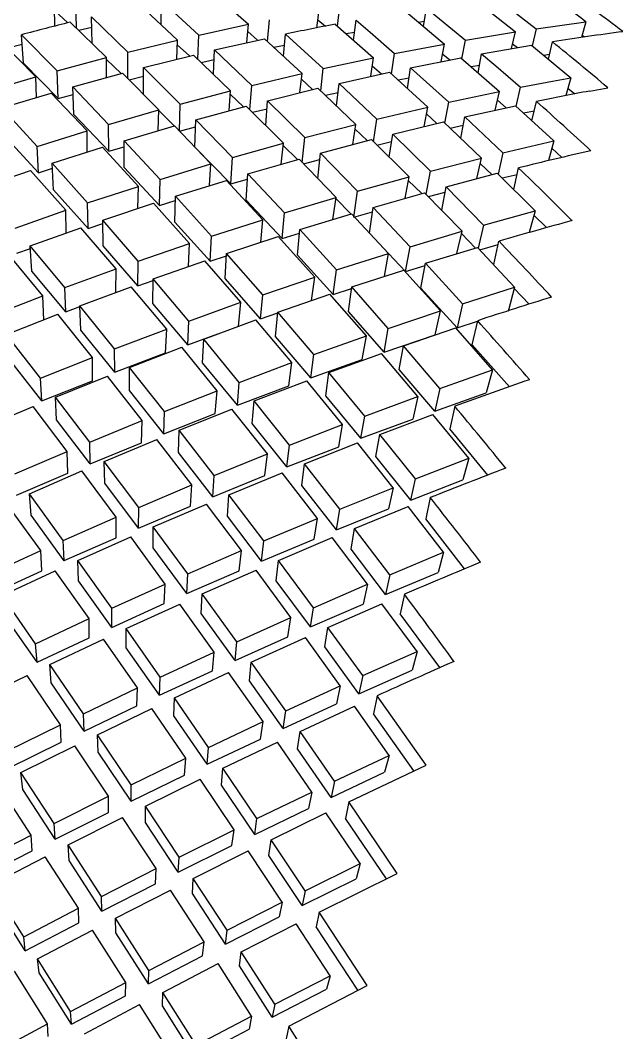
# Model space of a CAD drawing. Extents: x 0 to 420, y 0 to 297.
# Drawn here: x 133.349 to 133.658, y 257.448 to 257.967 of the extents above; entities that cross this region are included whole.
import ezdxf

# ---------------------------------------------------------------- set-up
doc = ezdxf.new("R2010")
doc.units = 0
doc.layers.get('0').update_dxf_attribs({"linetype": 'CONTINUOUS'})

msp = doc.modelspace()

# ---------------------------------------------------------------- linework, layer by layer
at = {"color": 7}
for p, q in [((133.44635, 257.981995), (133.465729, 257.964844)), ((133.377502, 257.962952), (133.377167, 257.976257)), ((133.421005, 257.96463), (133.421173, 257.976807)), ((133.421173, 257.976807), (133.440247, 257.95929)), ((133.582489, 257.976959), (133.602661, 257.960907)), ((133.593048, 257.978394), (133.613266, 257.962555)), ((133.366547, 257.963959), (133.366287, 257.973694)), ((133.366318, 257.971985), (133.373138, 257.965637)), ((133.41037, 257.974426), (133.429398, 257.956787)), ((133.500885, 257.963074), (133.501953, 257.972015)), ((133.511444, 257.963867), (133.51265, 257.973938)), ((133.546448, 257.971405), (133.56636, 257.954742)), ((133.555603, 257.963806), (133.557068, 257.973145)), ((133.557068, 257.973145), (133.577057, 257.956665)), ((133.37439, 257.965942), (133.393051, 257.947754)), ((133.38562, 257.955078), (133.385254, 257.968597)), ((133.385254, 257.968597), (133.403992, 257.950562)), ((133.475586, 257.955963), (133.476501, 257.967072)), ((133.501343, 257.967163), (133.505219, 257.963959)), ((133.519714, 257.956665), (133.520935, 257.966919)), ((133.520935, 257.966919), (133.528107, 257.960785)), ((133.552979, 257.966003), (133.55603, 257.966461)), ((133.613266, 257.962555), (133.638733, 257.966156)), ((133.638733, 257.966156), (133.636581, 257.958099)), ((133.378723, 257.961792), (133.385437, 257.963318)), ((133.440247, 257.95929), (133.465729, 257.964844)), ((133.464966, 257.955505), (133.465729, 257.964844)), ((133.465393, 257.961151), (133.470444, 257.956726)), ((133.510223, 257.964905), (133.529907, 257.947662)), ((133.515823, 257.960083), (133.520218, 257.960815)), ((133.528107, 257.960785), (133.540649, 257.949829)), ((133.577057, 257.956665), (133.602661, 257.960907)), ((133.600693, 257.952393), (133.602661, 257.960907)), ((133.613266, 257.962555), (133.611267, 257.953888)), ((133.356689, 257.937836), (133.33844, 257.956482)), ((133.350342, 257.944855), (133.349396, 257.959473)), ((133.367706, 257.940948), (133.349396, 257.959473)), ((133.403992, 257.950562), (133.429398, 257.956787)), ((133.428986, 257.946991), (133.429398, 257.956787)), ((133.439728, 257.946991), (133.440247, 257.95929)), ((133.448364, 257.951691), (133.473907, 257.957458)), ((133.473907, 257.957458), (133.493286, 257.939667)), ((133.483765, 257.948486), (133.484695, 257.959778)), ((133.484695, 257.959778), (133.50412, 257.942108)), ((133.575226, 257.947174), (133.577057, 257.956665)), ((133.619598, 257.947021), (133.621643, 257.955841)), ((133.636841, 257.959259), (133.638062, 257.958344)), ((133.342316, 257.95282), (133.349716, 257.954712)), ((133.403931, 257.936951), (133.403992, 257.950562)), ((133.429276, 257.954346), (133.435501, 257.948608)), ((133.447845, 257.939209), (133.448364, 257.951691)), ((133.448364, 257.951691), (133.467484, 257.933472)), ((133.478699, 257.953125), (133.484253, 257.954224)), ((133.539063, 257.939453), (133.540649, 257.949829)), ((133.540649, 257.949829), (133.557037, 257.953033)), ((133.557037, 257.953033), (133.56636, 257.954742)), ((133.564636, 257.94574), (133.56636, 257.954742)), ((133.585327, 257.949677), (133.610992, 257.954132)), ((133.601227, 257.954834), (133.603699, 257.952911)), ((133.610992, 257.954132), (133.631042, 257.937408)), ((133.368225, 257.926758), (133.350342, 257.944855)), ((133.367706, 257.940948), (133.393051, 257.947754)), ((133.393021, 257.937622), (133.393051, 257.947754)), ((133.393021, 257.946777), (133.400421, 257.939636)), ((133.412018, 257.942688), (133.437531, 257.949097)), ((133.437531, 257.949097), (133.456573, 257.930756)), ((133.441589, 257.945221), (133.448181, 257.946716)), ((133.50412, 257.942108), (133.529907, 257.947662)), ((133.528442, 257.938232), (133.529907, 257.947662)), ((133.548859, 257.942566), (133.574646, 257.947693)), ((133.565369, 257.949615), (133.56897, 257.946594)), ((133.574646, 257.947693), (133.594467, 257.930359)), ((133.583481, 257.940033), (133.585327, 257.949677)), ((133.585327, 257.949677), (133.59256, 257.943512)), ((133.617172, 257.949066), (133.620178, 257.949493)), ((133.368225, 257.926758), (133.367706, 257.940948)), ((133.375671, 257.93277), (133.401093, 257.939789)), ((133.4198, 257.920929), (133.401093, 257.939789)), ((133.411987, 257.928894), (133.412018, 257.942688)), ((133.412018, 257.942688), (133.430786, 257.92395)), ((133.467484, 257.933472), (133.493286, 257.939667)), ((133.492157, 257.92981), (133.493286, 257.939667)), ((133.502808, 257.930725), (133.50412, 257.942108)), ((133.512268, 257.93457), (133.538086, 257.940308)), ((133.529236, 257.943542), (133.533936, 257.939453)), ((133.538086, 257.940308), (133.557693, 257.922394)), ((133.547241, 257.932007), (133.548859, 257.942566)), ((133.548859, 257.942566), (133.568512, 257.924835)), ((133.579895, 257.943176), (133.584259, 257.943909)), ((133.59256, 257.943512), (133.605225, 257.932526)), ((133.331451, 257.93042), (133.356689, 257.937836)), ((133.357086, 257.927338), (133.356689, 257.937836)), ((133.404541, 257.936371), (133.412018, 257.938232)), ((133.49292, 257.936646), (133.498688, 257.931396)), ((133.510941, 257.923004), (133.512268, 257.93457)), ((133.512268, 257.93457), (133.531647, 257.91626)), ((133.542557, 257.93631), (133.548096, 257.937378)), ((133.605225, 257.932526), (133.621674, 257.935699)), ((133.621674, 257.935699), (133.631042, 257.937408)), ((133.631042, 257.937408), (133.628601, 257.928314)), ((133.33934, 257.921936), (133.364655, 257.929565)), ((133.382996, 257.910248), (133.364655, 257.929565)), ((133.37619, 257.918579), (133.375671, 257.93277)), ((133.394043, 257.913544), (133.375671, 257.93277)), ((133.430786, 257.92395), (133.456573, 257.930756)), ((133.455811, 257.920502), (133.456573, 257.930756)), ((133.466553, 257.920959), (133.467484, 257.933472)), ((133.475555, 257.925659), (133.501419, 257.932037)), ((133.501419, 257.932037), (133.520752, 257.913544)), ((133.505188, 257.928497), (133.511749, 257.929932)), ((133.568512, 257.924835), (133.594467, 257.930359)), ((133.592285, 257.920807), (133.594467, 257.930359)), ((133.602982, 257.92276), (133.605225, 257.932526)), ((133.629547, 257.932068), (133.633057, 257.929169)), ((133.640656, 257.930603), (133.650009, 257.932343)), ((133.368225, 257.926758), (133.375824, 257.928833)), ((133.430328, 257.910034), (133.430786, 257.92395)), ((133.456421, 257.928986), (133.463226, 257.922485)), ((133.474609, 257.912964), (133.475555, 257.925659)), ((133.475555, 257.925659), (133.494659, 257.906799)), ((133.566498, 257.914185), (133.568512, 257.924835)), ((133.593414, 257.925903), (133.597885, 257.922028)), ((133.61116, 257.915344), (133.613434, 257.925262)), ((133.35733, 257.902252), (133.33934, 257.921936)), ((133.394043, 257.913544), (133.4198, 257.920929)), ((133.419434, 257.910339), (133.4198, 257.920929)), ((133.427643, 257.91272), (133.419769, 257.920624)), ((133.438782, 257.915863), (133.46463, 257.922852)), ((133.46463, 257.922852), (133.483704, 257.903809)), ((133.467773, 257.919739), (133.475281, 257.92157)), ((133.531647, 257.91626), (133.557693, 257.922394)), ((133.555817, 257.912415), (133.557693, 257.922394)), ((133.557007, 257.918945), (133.562439, 257.914032)), ((133.57666, 257.917328), (133.602661, 257.923035)), ((133.602661, 257.923035), (133.622375, 257.90506)), ((133.60675, 257.919373), (133.612366, 257.920471)), ((133.394165, 257.89978), (133.37619, 257.918579)), ((133.394165, 257.89978), (133.394043, 257.913544)), ((133.438309, 257.901917), (133.438782, 257.915863)), ((133.457581, 257.896454), (133.438782, 257.915863)), ((133.494659, 257.906799), (133.520752, 257.913544)), ((133.519226, 257.903198), (133.520752, 257.913544)), ((133.529907, 257.904633), (133.531647, 257.91626)), ((133.539734, 257.908478), (133.565826, 257.914795)), ((133.565826, 257.914795), (133.585327, 257.89624)), ((133.574615, 257.906494), (133.57666, 257.917328)), ((133.57666, 257.917328), (133.596222, 257.898926)), ((133.35733, 257.902252), (133.382996, 257.910248)), ((133.383087, 257.899323), (133.382996, 257.910248)), ((133.401962, 257.905151), (133.427795, 257.91275)), ((133.446533, 257.893219), (133.427795, 257.91275)), ((133.430328, 257.910034), (133.438675, 257.912262)), ((133.520386, 257.911194), (133.526733, 257.905151)), ((133.537964, 257.896667), (133.539734, 257.908478)), ((133.539734, 257.908478), (133.559052, 257.889496)), ((133.569244, 257.911621), (133.575882, 257.913055)), ((133.358032, 257.888672), (133.340454, 257.907898)), ((133.402084, 257.891388), (133.401962, 257.905151)), ((133.42041, 257.885254), (133.401962, 257.905151)), ((133.457581, 257.896454), (133.483704, 257.903809)), ((133.482529, 257.893097), (133.483704, 257.903809)), ((133.493286, 257.894043), (133.494659, 257.906799)), ((133.502655, 257.898743), (133.528809, 257.905701)), ((133.528809, 257.905701), (133.548096, 257.886566)), ((133.531647, 257.902924), (133.539185, 257.904755)), ((133.596222, 257.898926), (133.622375, 257.90506)), ((133.622375, 257.90506), (133.619629, 257.894928)), ((133.358032, 257.888672), (133.35733, 257.902252)), ((133.365173, 257.893585), (133.3909, 257.901764)), ((133.409302, 257.881744), (133.3909, 257.901764)), ((133.394165, 257.89978), (133.402008, 257.902069)), ((133.456665, 257.882965), (133.438309, 257.901917)), ((133.483551, 257.90271), (133.490845, 257.895477)), ((133.501282, 257.885834), (133.502655, 257.898743)), ((133.521729, 257.879211), (133.502655, 257.898743)), ((133.596222, 257.898926), (133.59375, 257.888062)), ((133.621292, 257.901276), (133.626526, 257.896545)), ((133.365845, 257.880005), (133.365173, 257.893585)), ((133.383255, 257.87323), (133.365173, 257.893585)), ((133.42041, 257.885254), (133.446533, 257.893219)), ((133.445801, 257.882172), (133.446533, 257.893219)), ((133.456665, 257.882965), (133.457581, 257.896454)), ((133.465485, 257.888123), (133.491684, 257.895691)), ((133.510696, 257.876038), (133.491684, 257.895691)), ((133.493988, 257.893341), (133.50235, 257.895538)), ((133.559052, 257.889496), (133.585327, 257.89624)), ((133.582916, 257.885712), (133.585327, 257.89624)), ((133.584656, 257.893433), (133.590683, 257.887726)), ((133.3284, 257.881134), (133.354034, 257.889893)), ((133.37207, 257.869446), (133.354034, 257.889893)), ((133.358032, 257.888672), (133.365311, 257.890991)), ((133.42012, 257.871948), (133.402084, 257.891388)), ((133.4646, 257.874634), (133.465485, 257.888123)), ((133.484283, 257.868103), (133.465485, 257.888123)), ((133.556854, 257.877686), (133.559052, 257.889496)), ((133.567078, 257.88147), (133.593384, 257.888428)), ((133.593384, 257.888428), (133.612762, 257.869232)), ((133.595825, 257.886047), (133.603577, 257.887878)), ((133.601791, 257.880157), (133.604309, 257.891174)), ((133.42012, 257.871948), (133.42041, 257.885254)), ((133.428284, 257.876678), (133.454453, 257.884827)), ((133.473206, 257.864624), (133.454453, 257.884827)), ((133.456665, 257.882965), (133.465332, 257.885437)), ((133.521729, 257.879211), (133.548096, 257.886566)), ((133.546051, 257.875671), (133.548096, 257.886566)), ((133.547729, 257.884827), (133.554596, 257.878052)), ((133.383545, 257.860107), (133.365845, 257.880005)), ((133.383255, 257.87323), (133.409302, 257.881744)), ((133.409042, 257.870422), (133.409302, 257.881744)), ((133.519836, 257.865997), (133.521729, 257.879211)), ((133.529663, 257.870941), (133.556091, 257.878479)), ((133.575272, 257.858734), (133.556091, 257.878479)), ((133.558044, 257.876495), (133.566589, 257.878723)), ((133.56485, 257.869537), (133.567078, 257.88147)), ((133.586288, 257.861877), (133.567078, 257.88147)), ((133.383545, 257.860107), (133.383255, 257.87323)), ((133.391052, 257.864349), (133.417145, 257.873077)), ((133.435608, 257.852417), (133.417145, 257.873077)), ((133.42012, 257.871948), (133.428253, 257.874481)), ((133.427979, 257.863373), (133.428284, 257.876678)), ((133.446762, 257.85614), (133.428284, 257.876678)), ((133.482971, 257.855042), (133.4646, 257.874634)), ((133.484283, 257.868103), (133.510696, 257.876038)), ((133.509094, 257.864777), (133.510696, 257.876038)), ((133.518295, 257.867584), (133.510605, 257.875488)), ((133.3461, 257.860352), (133.37207, 257.869446)), ((133.372314, 257.857849), (133.37207, 257.869446)), ((133.482971, 257.855042), (133.484283, 257.868103)), ((133.492157, 257.859558), (133.518631, 257.867676)), ((133.537598, 257.847382), (133.518631, 257.867676)), ((133.519836, 257.865997), (133.529373, 257.868713)), ((133.527771, 257.857727), (133.529663, 257.870941)), ((133.548676, 257.8508), (133.529663, 257.870941)), ((133.586288, 257.861877), (133.612762, 257.869232)), ((133.612762, 257.869232), (133.609772, 257.858093)), ((133.612122, 257.867004), (133.618683, 257.860565)), ((133.383545, 257.860107), (133.391098, 257.86264)), ((133.391327, 257.851257), (133.391052, 257.864349)), ((133.40918, 257.843353), (133.391052, 257.864349)), ((133.446045, 257.843292), (133.427979, 257.863373)), ((133.446762, 257.85614), (133.473206, 257.864624)), ((133.472031, 257.853119), (133.473206, 257.864624)), ((133.586288, 257.861877), (133.583603, 257.849976)), ((133.353821, 257.851227), (133.379837, 257.860504)), ((133.397949, 257.839386), (133.379837, 257.860504)), ((133.482971, 257.855042), (133.492004, 257.857788)), ((133.490845, 257.846527), (133.492157, 257.859558)), ((133.510925, 257.838898), (133.492157, 257.859558)), ((133.548676, 257.8508), (133.575272, 257.858734)), ((133.572693, 257.847229), (133.575272, 257.858734)), ((133.58223, 257.850098), (133.574982, 257.857544)), ((133.354691, 257.838318), (133.353821, 257.851227)), ((133.371613, 257.829803), (133.353821, 257.851227)), ((133.409058, 257.830719), (133.391327, 257.851257)), ((133.40918, 257.843353), (133.435608, 257.852417)), ((133.434937, 257.840637), (133.435608, 257.852417)), ((133.446045, 257.843292), (133.446762, 257.85614)), ((133.454559, 257.847351), (133.481064, 257.856018)), ((133.499756, 257.835236), (133.481064, 257.856018)), ((133.584335, 257.849213), (133.593872, 257.851898)), ((133.591522, 257.841583), (133.594238, 257.853638)), ((133.360291, 257.825562), (133.34256, 257.847076)), ((133.346985, 257.847473), (133.353912, 257.849915)), ((133.446045, 257.843292), (133.454529, 257.846039)), ((133.453857, 257.834503), (133.454559, 257.847351)), ((133.473053, 257.826172), (133.454559, 257.847351)), ((133.509186, 257.826324), (133.490845, 257.846527)), ((133.510925, 257.838898), (133.537598, 257.847382)), ((133.535461, 257.835602), (133.537598, 257.847382)), ((133.546356, 257.838013), (133.537567, 257.847382)), ((133.546356, 257.838013), (133.548676, 257.8508)), ((133.55658, 257.842285), (133.583206, 257.850403)), ((133.602264, 257.830048), (133.583206, 257.850403)), ((133.409058, 257.830719), (133.40918, 257.843353)), ((133.416931, 257.83429), (133.44339, 257.843567)), ((133.461853, 257.822266), (133.44339, 257.843567)), ((133.546356, 257.838013), (133.556366, 257.841064)), ((133.55423, 257.829529), (133.55658, 257.842285)), ((133.5755, 257.821564), (133.55658, 257.842285)), ((133.372101, 257.817352), (133.354691, 257.838318)), ((133.371613, 257.829803), (133.397949, 257.839386)), ((133.397827, 257.827393), (133.397949, 257.839386)), ((133.509186, 257.826324), (133.510925, 257.838898)), ((133.518738, 257.830139), (133.545471, 257.838806)), ((133.564331, 257.817932), (133.545471, 257.838806)), ((133.409058, 257.830719), (133.416931, 257.833466)), ((133.416809, 257.821655), (133.416931, 257.83429)), ((133.43512, 257.812683), (133.416931, 257.83429)), ((133.471924, 257.813812), (133.453857, 257.834503)), ((133.473053, 257.826172), (133.499756, 257.835236)), ((133.498108, 257.823181), (133.499756, 257.835236)), ((133.334076, 257.81543), (133.360291, 257.825562)), ((133.360779, 257.81311), (133.360291, 257.825562)), ((133.372101, 257.817352), (133.371613, 257.829803)), ((133.379272, 257.820465), (133.40567, 257.830261)), ((133.423828, 257.808533), (133.40567, 257.830261)), ((133.471924, 257.813812), (133.473053, 257.826172)), ((133.480804, 257.8172), (133.507568, 257.826416)), ((133.526245, 257.805023), (133.507568, 257.826416)), ((133.509186, 257.826324), (133.518661, 257.829376)), ((133.517029, 257.817566), (133.518738, 257.830139)), ((133.537445, 257.808899), (133.518738, 257.830139)), ((133.572739, 257.809265), (133.55423, 257.829529)), ((133.5755, 257.821564), (133.602264, 257.830048)), ((133.602264, 257.830048), (133.598907, 257.817566)), ((133.60965, 257.82132), (133.602051, 257.829407)), ((133.372101, 257.817352), (133.379303, 257.820038)), ((133.379745, 257.808044), (133.379272, 257.820465)), ((133.397156, 257.798431), (133.379272, 257.820465)), ((133.434601, 257.800537), (133.416809, 257.821655)), ((133.43512, 257.812683), (133.461853, 257.822266)), ((133.460693, 257.809906), (133.461853, 257.822266)), ((133.5755, 257.821564), (133.572739, 257.809265)), ((133.34166, 257.805817), (133.36795, 257.816162)), ((133.385803, 257.794006), (133.36795, 257.816162)), ((133.471924, 257.813812), (133.480804, 257.816864)), ((133.479675, 257.80481), (133.480804, 257.8172)), ((133.499268, 257.795441), (133.480804, 257.8172)), ((133.535309, 257.796783), (133.517029, 257.817566)), ((133.537445, 257.808899), (133.564331, 257.817932)), ((133.561584, 257.805634), (133.564331, 257.817932)), ((133.434601, 257.800537), (133.43512, 257.812683)), ((133.44281, 257.803436), (133.469589, 257.813202)), ((133.488007, 257.791321), (133.469589, 257.813202)), ((133.572739, 257.809265), (133.583282, 257.812653)), ((133.580566, 257.800537), (133.583313, 257.812836)), ((133.359192, 257.783386), (133.34166, 257.805817)), ((133.397217, 257.786499), (133.379745, 257.808044)), ((133.397156, 257.798431), (133.423828, 257.808533)), ((133.423294, 257.796356), (133.423828, 257.808533)), ((133.434601, 257.800537), (133.450058, 257.806122)), ((133.497742, 257.783539), (133.479675, 257.80481)), ((133.499268, 257.795441), (133.526245, 257.805023)), ((133.524109, 257.792908), (133.526245, 257.805023)), ((133.535309, 257.796783), (133.537445, 257.808899)), ((133.535309, 257.796783), (133.561584, 257.805634)), ((133.545227, 257.799927), (133.572144, 257.809143)), ((133.590912, 257.787689), (133.572144, 257.809143)), ((133.442261, 257.79129), (133.44281, 257.803436)), ((133.461014, 257.781219), (133.44281, 257.803436)), ((133.543076, 257.787842), (133.545227, 257.799927)), ((133.563843, 257.778107), (133.545227, 257.799927)), ((133.599579, 257.778992), (133.580566, 257.800537)), ((133.359192, 257.783386), (133.385803, 257.794006)), ((133.385864, 257.782074), (133.385803, 257.794006)), ((133.397217, 257.786499), (133.397156, 257.798431)), ((133.397217, 257.786499), (133.423294, 257.796356)), ((133.40477, 257.78891), (133.431519, 257.799194)), ((133.449677, 257.776886), (133.431519, 257.799194)), ((133.497742, 257.783539), (133.499268, 257.795441)), ((133.506989, 257.786255), (133.533997, 257.79599)), ((133.552582, 257.774017), (133.533997, 257.79599)), ((133.359863, 257.771698), (133.342712, 257.79364)), ((133.404846, 257.776978), (133.40477, 257.78891)), ((133.422684, 257.766296), (133.40477, 257.78891)), ((133.460083, 257.769562), (133.442261, 257.79129)), ((133.461014, 257.781219), (133.488007, 257.791321)), ((133.48645, 257.779449), (133.488007, 257.791321)), ((133.497742, 257.783539), (133.524109, 257.792908)), ((133.36673, 257.773651), (133.393402, 257.784424)), ((133.411285, 257.761688), (133.393402, 257.784424)), ((133.505432, 257.774353), (133.506989, 257.786255)), ((133.525391, 257.763947), (133.506989, 257.786255)), ((133.561279, 257.76651), (133.543076, 257.787842)), ((133.563843, 257.778107), (133.590912, 257.787689)), ((133.590912, 257.787689), (133.587738, 257.775848)), ((133.359863, 257.771698), (133.359192, 257.783386)), ((133.359863, 257.771698), (133.385864, 257.782074)), ((133.460083, 257.769562), (133.461014, 257.781219)), ((133.460083, 257.769562), (133.48645, 257.779449)), ((133.468658, 257.77179), (133.495697, 257.782074)), ((133.514069, 257.759613), (133.495697, 257.782074)), ((133.367401, 257.761963), (133.36673, 257.773651)), ((133.384338, 257.75061), (133.36673, 257.773651)), ((133.422363, 257.754883), (133.404846, 257.776978)), ((133.422684, 257.766296), (133.449677, 257.776886)), ((133.44873, 257.765228), (133.449677, 257.776886)), ((133.523438, 257.752563), (133.505432, 257.774353)), ((133.525391, 257.763947), (133.552582, 257.774017)), ((133.552582, 257.774017), (133.550018, 257.762421)), ((133.563843, 257.778107), (133.561279, 257.76651)), ((133.561279, 257.76651), (133.587738, 257.775848)), ((133.328735, 257.757599), (133.355301, 257.76889)), ((133.372864, 257.745789), (133.355301, 257.76889)), ((133.467712, 257.760132), (133.468658, 257.77179)), ((133.486847, 257.749023), (133.468658, 257.77179)), ((133.571533, 257.768951), (133.56897, 257.757324)), ((133.422363, 257.754883), (133.422684, 257.766296)), ((133.422363, 257.754883), (133.44873, 257.765228)), ((133.430252, 257.756622), (133.457306, 257.767395)), ((133.475464, 257.744507), (133.457306, 257.767395)), ((133.523438, 257.752563), (133.525391, 257.763947)), ((133.533051, 257.754547), (133.560272, 257.764801)), ((133.578735, 257.74231), (133.560272, 257.764801)), ((133.384613, 257.739441), (133.367401, 257.761963)), ((133.384338, 257.75061), (133.411285, 257.761688)), ((133.41095, 257.750275), (133.411285, 257.761688)), ((133.485504, 257.737885), (133.467712, 257.760132)), ((133.486847, 257.749023), (133.514069, 257.759613)), ((133.512115, 257.74823), (133.514069, 257.759613)), ((133.523438, 257.752563), (133.550018, 257.762421)), ((133.429932, 257.745209), (133.430252, 257.756622)), ((133.448196, 257.733429), (133.430252, 257.756622)), ((133.531097, 257.743164), (133.533051, 257.754547)), ((133.551392, 257.731689), (133.533051, 257.754547)), ((133.588562, 257.733704), (133.56897, 257.757324)), ((133.384613, 257.739441), (133.384338, 257.75061)), ((133.384613, 257.739441), (133.41095, 257.750275)), ((133.391846, 257.740692), (133.418854, 257.751953)), ((133.436752, 257.728668), (133.418854, 257.751953)), ((133.485504, 257.737885), (133.486847, 257.749023)), ((133.485504, 257.737885), (133.512115, 257.74823)), ((133.494446, 257.73941), (133.521729, 257.750183)), ((133.540039, 257.727203), (133.521729, 257.750183)), ((133.346008, 257.734222), (133.372864, 257.745789)), ((133.373138, 257.734619), (133.372864, 257.745789)), ((133.447464, 257.722534), (133.429932, 257.745209)), ((133.448196, 257.733429), (133.475464, 257.744507)), ((133.474121, 257.733368), (133.475464, 257.744507)), ((133.549042, 257.720825), (133.531097, 257.743164)), ((133.551392, 257.731689), (133.578735, 257.74231)), ((133.578735, 257.74231), (133.575775, 257.731201)), ((133.39212, 257.729523), (133.391846, 257.740692)), ((133.409515, 257.717102), (133.391846, 257.740692)), ((133.493103, 257.728271), (133.494446, 257.73941)), ((133.512604, 257.716125), (133.494446, 257.73941)), ((133.346893, 257.723328), (133.373138, 257.734619)), ((133.353455, 257.72406), (133.380371, 257.735809)), ((133.39801, 257.712128), (133.380371, 257.735809)), ((133.447464, 257.722534), (133.448196, 257.733429)), ((133.447464, 257.722534), (133.474121, 257.733368)), ((133.455719, 257.723572), (133.483032, 257.734833)), ((133.50116, 257.711395), (133.483032, 257.734833)), ((133.409393, 257.706482), (133.39212, 257.729523)), ((133.409515, 257.717102), (133.436752, 257.728668)), ((133.43602, 257.717773), (133.436752, 257.728668)), ((133.510849, 257.705505), (133.493103, 257.728271)), ((133.512604, 257.716125), (133.540039, 257.727203)), ((133.540039, 257.727203), (133.537659, 257.716339)), ((133.549042, 257.720825), (133.551392, 257.731689)), ((133.549042, 257.720825), (133.575775, 257.731201)), ((133.370819, 257.700134), (133.353455, 257.72406)), ((133.354324, 257.713165), (133.353455, 257.72406)), ((133.454987, 257.712677), (133.455719, 257.723572)), ((133.473663, 257.69986), (133.455719, 257.723572)), ((133.55899, 257.722107), (133.556641, 257.711243)), ((133.359238, 257.694916), (133.341919, 257.718933)), ((133.409393, 257.706482), (133.43602, 257.717773)), ((133.409393, 257.706482), (133.409515, 257.717102)), ((133.416977, 257.707062), (133.444275, 257.718781)), ((133.462189, 257.694946), (133.444275, 257.718781)), ((133.510849, 257.705505), (133.537659, 257.716339)), ((133.510849, 257.705505), (133.512604, 257.716125)), ((133.520142, 257.706329), (133.547607, 257.71756)), ((133.565826, 257.694092), (133.547607, 257.71756)), ((133.371307, 257.689758), (133.354324, 257.713165)), ((133.370819, 257.700134), (133.39801, 257.712128)), ((133.397888, 257.701508), (133.39801, 257.712128)), ((133.472534, 257.689484), (133.454987, 257.712677)), ((133.473663, 257.69986), (133.50116, 257.711395)), ((133.49942, 257.700775), (133.50116, 257.711395)), ((133.57663, 257.685638), (133.556641, 257.711243)), ((133.416855, 257.696411), (133.416977, 257.707062)), ((133.434677, 257.682953), (133.416977, 257.707062)), ((133.518387, 257.695709), (133.520142, 257.706329)), ((133.538239, 257.682526), (133.520142, 257.706329)), ((133.371307, 257.689789), (133.397888, 257.701508)), ((133.378204, 257.68985), (133.405457, 257.702026)), ((133.423126, 257.677795), (133.405457, 257.702026)), ((133.472534, 257.689484), (133.49942, 257.700775)), ((133.481155, 257.68985), (133.508698, 257.701569)), ((133.526733, 257.677643), (133.508698, 257.701569)), ((133.371307, 257.689789), (133.370819, 257.700134)), ((133.434158, 257.672852), (133.416855, 257.696411)), ((133.472534, 257.689484), (133.473663, 257.69986)), ((133.536072, 257.672455), (133.518387, 257.695709)), ((133.332153, 257.682495), (133.359238, 257.694916)), ((133.359741, 257.68457), (133.359238, 257.694916)), ((133.434677, 257.682953), (133.462189, 257.694946)), ((133.461044, 257.68457), (133.462189, 257.694946)), ((133.538239, 257.682526), (133.565826, 257.694092)), ((133.565826, 257.694092), (133.563049, 257.683746)), ((133.39566, 257.665375), (133.378204, 257.68985)), ((133.378693, 257.679474), (133.378204, 257.68985)), ((133.480011, 257.679504), (133.481155, 257.68985)), ((133.499084, 257.665649), (133.481155, 257.68985)), ((133.333252, 257.672424), (133.359741, 257.68457)), ((133.339478, 257.671967), (133.366638, 257.68457)), ((133.384033, 257.660034), (133.366638, 257.68457)), ((133.434158, 257.672852), (133.461044, 257.68457)), ((133.434158, 257.672852), (133.434677, 257.682953)), ((133.442108, 257.672729), (133.469666, 257.684875)), ((133.487534, 257.660553), (133.469666, 257.684875)), ((133.536072, 257.672455), (133.563049, 257.683746)), ((133.538239, 257.682526), (133.536072, 257.672455)), ((133.395752, 257.655579), (133.378693, 257.679474)), ((133.39566, 257.665375), (133.423126, 257.677795)), ((133.422607, 257.667725), (133.423126, 257.677795)), ((133.497528, 257.655823), (133.480011, 257.679504)), ((133.499084, 257.665649), (133.526733, 257.677643)), ((133.526733, 257.677643), (133.524597, 257.667542)), ((133.356628, 257.647186), (133.339478, 257.671967)), ((133.441589, 257.662628), (133.442093, 257.672729)), ((133.459808, 257.648132), (133.442108, 257.672729)), ((133.545715, 257.672546), (133.543564, 257.662476)), ((133.395752, 257.655579), (133.39566, 257.665375)), ((133.395752, 257.655579), (133.422607, 257.667725)), ((133.403015, 257.654968), (133.430542, 257.667542)), ((133.448227, 257.642853), (133.430542, 257.667542)), ((133.497528, 257.655823), (133.524597, 257.667542)), ((133.497528, 257.655823), (133.499084, 257.665649)), ((133.5065, 257.655457), (133.534241, 257.667603)), ((133.5522, 257.643219), (133.534241, 257.667603)), ((133.357361, 257.637665), (133.340576, 257.661896)), ((133.356628, 257.647186), (133.384033, 257.660034)), ((133.38414, 257.650238), (133.384033, 257.660034)), ((133.458893, 257.63858), (133.441589, 257.662628)), ((133.459808, 257.648132), (133.487534, 257.660553)), ((133.485992, 257.650726), (133.487534, 257.660553)), ((133.56395, 257.634979), (133.543564, 257.662476)), ((133.420486, 257.630005), (133.403015, 257.654968)), ((133.403107, 257.645142), (133.403015, 257.654968)), ((133.504974, 257.64566), (133.5065, 257.655457)), ((133.524368, 257.630798), (133.5065, 257.655457)), ((133.357361, 257.637665), (133.38414, 257.650238)), ((133.363953, 257.636566), (133.391418, 257.649567)), ((133.408844, 257.624512), (133.391418, 257.649567)), ((133.458893, 257.63858), (133.485992, 257.650726)), ((133.467194, 257.637756), (133.494965, 257.65033)), ((133.512787, 257.625549), (133.494965, 257.65033)), ((133.357361, 257.637665), (133.356628, 257.647186)), ((133.420197, 257.620758), (133.403107, 257.645142)), ((133.458893, 257.63858), (133.459808, 257.648132)), ((133.52243, 257.621521), (133.504974, 257.64566)), ((133.420486, 257.630005), (133.448227, 257.642853)), ((133.447296, 257.633301), (133.448227, 257.642853)), ((133.524368, 257.630798), (133.5522, 257.643219)), ((133.5522, 257.643219), (133.549637, 257.633667)), ((133.381165, 257.611298), (133.363953, 257.636566)), ((133.364655, 257.627045), (133.363953, 257.636566)), ((133.420197, 257.620758), (133.447296, 257.633301)), ((133.466278, 257.628204), (133.467194, 257.637756)), ((133.484894, 257.612701), (133.467194, 257.637756)), ((133.52243, 257.621521), (133.549637, 257.633667)), ((133.324905, 257.617554), (133.35228, 257.630951)), ((133.369461, 257.605621), (133.35228, 257.630951)), ((133.420197, 257.620758), (133.420486, 257.630005)), ((133.427826, 257.619446), (133.455597, 257.632416)), ((133.473251, 257.607269), (133.455597, 257.632416)), ((133.483582, 257.603699), (133.466278, 257.628204)), ((133.524368, 257.630798), (133.52243, 257.621521)), ((133.38147, 257.602325), (133.364655, 257.627045)), ((133.381165, 257.611298), (133.408844, 257.624512)), ((133.408554, 257.615265), (133.408844, 257.624512)), ((133.484894, 257.612701), (133.512787, 257.625549)), ((133.512787, 257.625549), (133.510864, 257.616272)), ((133.427521, 257.610199), (133.427826, 257.619446)), ((133.445313, 257.594025), (133.427826, 257.619446)), ((133.531769, 257.620453), (133.529816, 257.611176)), ((133.556885, 257.584839), (133.531769, 257.620453)), ((133.38147, 257.602325), (133.408554, 257.615265)), ((133.388428, 257.600525), (133.416168, 257.613892)), ((133.433624, 257.588409), (133.416168, 257.613892)), ((133.483582, 257.603699), (133.510864, 257.616272)), ((133.483582, 257.603699), (133.484894, 257.612701)), ((133.492218, 257.602173), (133.520172, 257.615143)), ((133.537918, 257.589935), (133.520172, 257.615143)), ((133.38147, 257.602325), (133.381165, 257.611298)), ((133.444641, 257.585327), (133.427521, 257.610199)), ((133.445313, 257.594025), (133.473251, 257.607269)), ((133.471954, 257.598297), (133.473251, 257.607269)), ((133.550537, 257.581909), (133.529816, 257.611176)), ((133.341827, 257.59201), (133.369461, 257.605621)), ((133.369781, 257.596649), (133.369461, 257.605621)), ((133.490921, 257.593201), (133.492218, 257.602173)), ((133.509872, 257.576691), (133.492218, 257.602173)), ((133.405701, 257.574799), (133.388428, 257.600525)), ((133.388763, 257.591583), (133.388428, 257.600525)), ((133.444641, 257.585327), (133.471954, 257.598297)), ((133.452606, 257.583313), (133.480591, 257.59671)), ((133.498199, 257.571106), (133.480591, 257.59671)), ((133.342773, 257.583374), (133.369781, 257.596649)), ((133.34906, 257.581055), (133.37674, 257.594788)), ((133.393982, 257.569), (133.37674, 257.594788)), ((133.40564, 257.566437), (133.388763, 257.591583)), ((133.444641, 257.585327), (133.445313, 257.594025)), ((133.508163, 257.568268), (133.490921, 257.593201)), ((133.405701, 257.574799), (133.433624, 257.588409)), ((133.432953, 257.579742), (133.433624, 257.588409)), ((133.509872, 257.576691), (133.537918, 257.589935)), ((133.537918, 257.589935), (133.535583, 257.581238)), ((133.451935, 257.574646), (133.452606, 257.583313)), ((133.470093, 257.557495), (133.452606, 257.583313)), ((133.508163, 257.568268), (133.535583, 257.581238)), ((133.517181, 257.56604), (133.556885, 257.584839)), ((133.366089, 257.555054), (133.34906, 257.581055)), ((133.350006, 257.572388), (133.34906, 257.581055)), ((133.40564, 257.566437), (133.432953, 257.579742)), ((133.412949, 257.563934), (133.440918, 257.577667)), ((133.458374, 257.551758), (133.440918, 257.577667)), ((133.509872, 257.576691), (133.508163, 257.568268)), ((133.354309, 257.549072), (133.337311, 257.575104)), ((133.366653, 257.546997), (133.350006, 257.572388)), ((133.40564, 257.566437), (133.405701, 257.574799)), ((133.469025, 257.549377), (133.451935, 257.574646)), ((133.470093, 257.557495), (133.498199, 257.571106)), ((133.498199, 257.571106), (133.49649, 257.562714)), ((133.366089, 257.555054), (133.393982, 257.569)), ((133.393921, 257.560638), (133.393982, 257.569)), ((133.517181, 257.56604), (133.515472, 257.557617)), ((133.542023, 257.529327), (133.517181, 257.56604)), ((133.366653, 257.546997), (133.393921, 257.560638)), ((133.412903, 257.555542), (133.412949, 257.563934)), ((133.430237, 257.537781), (133.412949, 257.563934)), ((133.469025, 257.549377), (133.49649, 257.562714)), ((133.477356, 257.546661), (133.505493, 257.560394)), ((133.523056, 257.534424), (133.505493, 257.560394)), ((133.373291, 257.543976), (133.40123, 257.558075)), ((133.418488, 257.53186), (133.40123, 257.558075)), ((133.429794, 257.529999), (133.412903, 257.555542)), ((133.469025, 257.549377), (133.470093, 257.557495)), ((133.536484, 257.526642), (133.515472, 257.557617)), ((133.366653, 257.546997), (133.366089, 257.555054)), ((133.430237, 257.537781), (133.458374, 257.551758)), ((133.457306, 257.54364), (133.458374, 257.551758)), ((133.326508, 257.53479), (133.354309, 257.549072)), ((133.354889, 257.541016), (133.354309, 257.549072)), ((133.476273, 257.538574), (133.477356, 257.546661)), ((133.494812, 257.520447), (133.477356, 257.546661)), ((133.327698, 257.527039), (133.354889, 257.541016)), ((133.390366, 257.517578), (133.373291, 257.543976)), ((133.37384, 257.535919), (133.373291, 257.543976)), ((133.429794, 257.529999), (133.457306, 257.54364)), ((133.437454, 257.526794), (133.465637, 257.540894)), ((133.483063, 257.514587), (133.465637, 257.540894)), ((133.333649, 257.523529), (133.361511, 257.537964)), ((133.378571, 257.511505), (133.361511, 257.537964)), ((133.390564, 257.510101), (133.37384, 257.535919)), ((133.429794, 257.529999), (133.430237, 257.537781)), ((133.493347, 257.512939), (133.476273, 257.538574)), ((133.494812, 257.520447), (133.523056, 257.534424)), ((133.523056, 257.534424), (133.52095, 257.526611)), ((133.390366, 257.517578), (133.418488, 257.53186)), ((133.418045, 257.524078), (133.418488, 257.53186)), ((133.502029, 257.509491), (133.542023, 257.529327)), ((133.390564, 257.510101), (133.418045, 257.524078)), ((133.437012, 257.519012), (133.437454, 257.526794)), ((133.454773, 257.500275), (133.437454, 257.526794)), ((133.493347, 257.512939), (133.52095, 257.526611)), ((133.350494, 257.496887), (133.333649, 257.523529)), ((133.397537, 257.506409), (133.42572, 257.520844)), ((133.442978, 257.494232), (133.42572, 257.520844)), ((133.453918, 257.493073), (133.437012, 257.519012)), ((133.494812, 257.520447), (133.493347, 257.512939)), ((133.351318, 257.489746), (133.334839, 257.515808)), ((133.390564, 257.510101), (133.390366, 257.517578)), ((133.454773, 257.500275), (133.483063, 257.514587)), ((133.483063, 257.514587), (133.481598, 257.50705)), ((133.350494, 257.496887), (133.378571, 257.511505)), ((133.378754, 257.504028), (133.378571, 257.511505)), ((133.502029, 257.509491), (133.500565, 257.501984)), ((133.526611, 257.471832), (133.502029, 257.509491)), ((133.351318, 257.489746), (133.378754, 257.504028)), ((133.414658, 257.479614), (133.397537, 257.506409)), ((133.397736, 257.498962), (133.397537, 257.506409)), ((133.453918, 257.493073), (133.481598, 257.50705)), ((133.461945, 257.489166), (133.490295, 257.503571)), ((133.507629, 257.476929), (133.490295, 257.503571)), ((133.357635, 257.485565), (133.385742, 257.500305)), ((133.402832, 257.47345), (133.385742, 257.500305)), ((133.414459, 257.472748), (133.397736, 257.498962)), ((133.453918, 257.493073), (133.454773, 257.500275)), ((133.521851, 257.469421), (133.500565, 257.501984)), ((133.351318, 257.489746), (133.350494, 257.496887)), ((133.414658, 257.479614), (133.442978, 257.494232)), ((133.442139, 257.487061), (133.442978, 257.494232)), ((133.461121, 257.481964), (133.461945, 257.489166)), ((133.479218, 257.46228), (133.461945, 257.489166)), ((133.374542, 257.458557), (133.357635, 257.485565)), ((133.358459, 257.478424), (133.357635, 257.485565)), ((133.414459, 257.472748), (133.442139, 257.487061)), ((133.421814, 257.468384), (133.45015, 257.483093)), ((133.467407, 257.456146), (133.45015, 257.483093)), ((133.362671, 257.45224), (133.345779, 257.479279)), ((133.374985, 257.452026), (133.358459, 257.478424)), ((133.414459, 257.472748), (133.414658, 257.479614)), ((133.477997, 257.455688), (133.461121, 257.481964)), ((133.374542, 257.458557), (133.402832, 257.47345)), ((133.402649, 257.466583), (133.402832, 257.47345)), ((133.479218, 257.46228), (133.507629, 257.476929)), ((133.507629, 257.476929), (133.505798, 257.470001)), ((133.421616, 257.461517), (133.421814, 257.468384)), ((133.438934, 257.441223), (133.421814, 257.468384)), ((133.477997, 257.455688), (133.505798, 257.470001)), ((133.486389, 257.45108), (133.526611, 257.471832)), ((133.374985, 257.452026), (133.402649, 257.466583)), ((133.381653, 257.447144), (133.409973, 257.462158)), ((133.427094, 257.434967), (133.409973, 257.462158)), ((133.479218, 257.46228), (133.477997, 257.455688)), ((133.374985, 257.452026), (133.374542, 257.458557)), ((133.438354, 257.434967), (133.421616, 257.461517)), ((133.334473, 257.437042), (133.362671, 257.45224)), ((133.363113, 257.445709), (133.362671, 257.45224)), ((133.438934, 257.441223), (133.467407, 257.456146)), ((133.467407, 257.456146), (133.466187, 257.449554)), ((133.438354, 257.434967), (133.466187, 257.449554)), ((133.486389, 257.45108), (133.485168, 257.444489)), ((133.510727, 257.412567), (133.486389, 257.45108))]:
    msp.add_line(p, q, dxfattribs=at)
for centre, radius, start, end in [((132.75032, 256.810883), 1.457365, 52.439228, 53.443242), ((132.773315, 256.811157), 1.450664, 52.437152, 53.862319), ((133.736404, 256.515045), 1.495376, 104.009561, 104.999023), ((133.797089, 256.471832), 1.520377, 100.875597, 101.857252), ((133.854568, 256.478271), 1.49581, 97.562648, 98.959005), ((132.619858, 256.716949), 1.593236, 49.715957, 51.040825), ((133.945099, 256.306549), 1.652353, 100.617074, 101.578689), ((132.442413, 256.605438), 1.764445, 47.196819, 48.419484), ((134.045593, 256.121094), 1.824264, 102.802974, 103.998769), ((132.237198, 256.475433), 1.968042, 44.880251, 46.00117), ((134.162628, 255.899246), 2.035356, 105.119521, 106.215596), ((131.99939, 256.325043), 2.209103, 42.763176, 43.784405), ((134.298004, 255.643616), 2.28393, 107.236606, 108.235412), ((131.723007, 256.151611), 2.494083, 40.839876, 41.764636), ((134.455475, 255.348923), 2.576389, 109.159919, 110.064878), ((131.400406, 255.951324), 2.831534, 39.10298, 39.935201), ((134.639709, 255.008057), 2.921317, 110.89683, 111.711903), ((131.021362, 255.718857), 3.233054, 37.544174, 38.288162), ((134.85675, 254.611496), 3.329993, 112.455643, 113.185121), ((130.571701, 255.446503), 3.714843, 36.15479, 36.814959), ((135.114944, 254.145386), 3.818705, 113.845047, 114.493191)]:
    msp.add_arc(centre, radius, start, end, dxfattribs=at)

doc.saveas('drawing.dxf')
